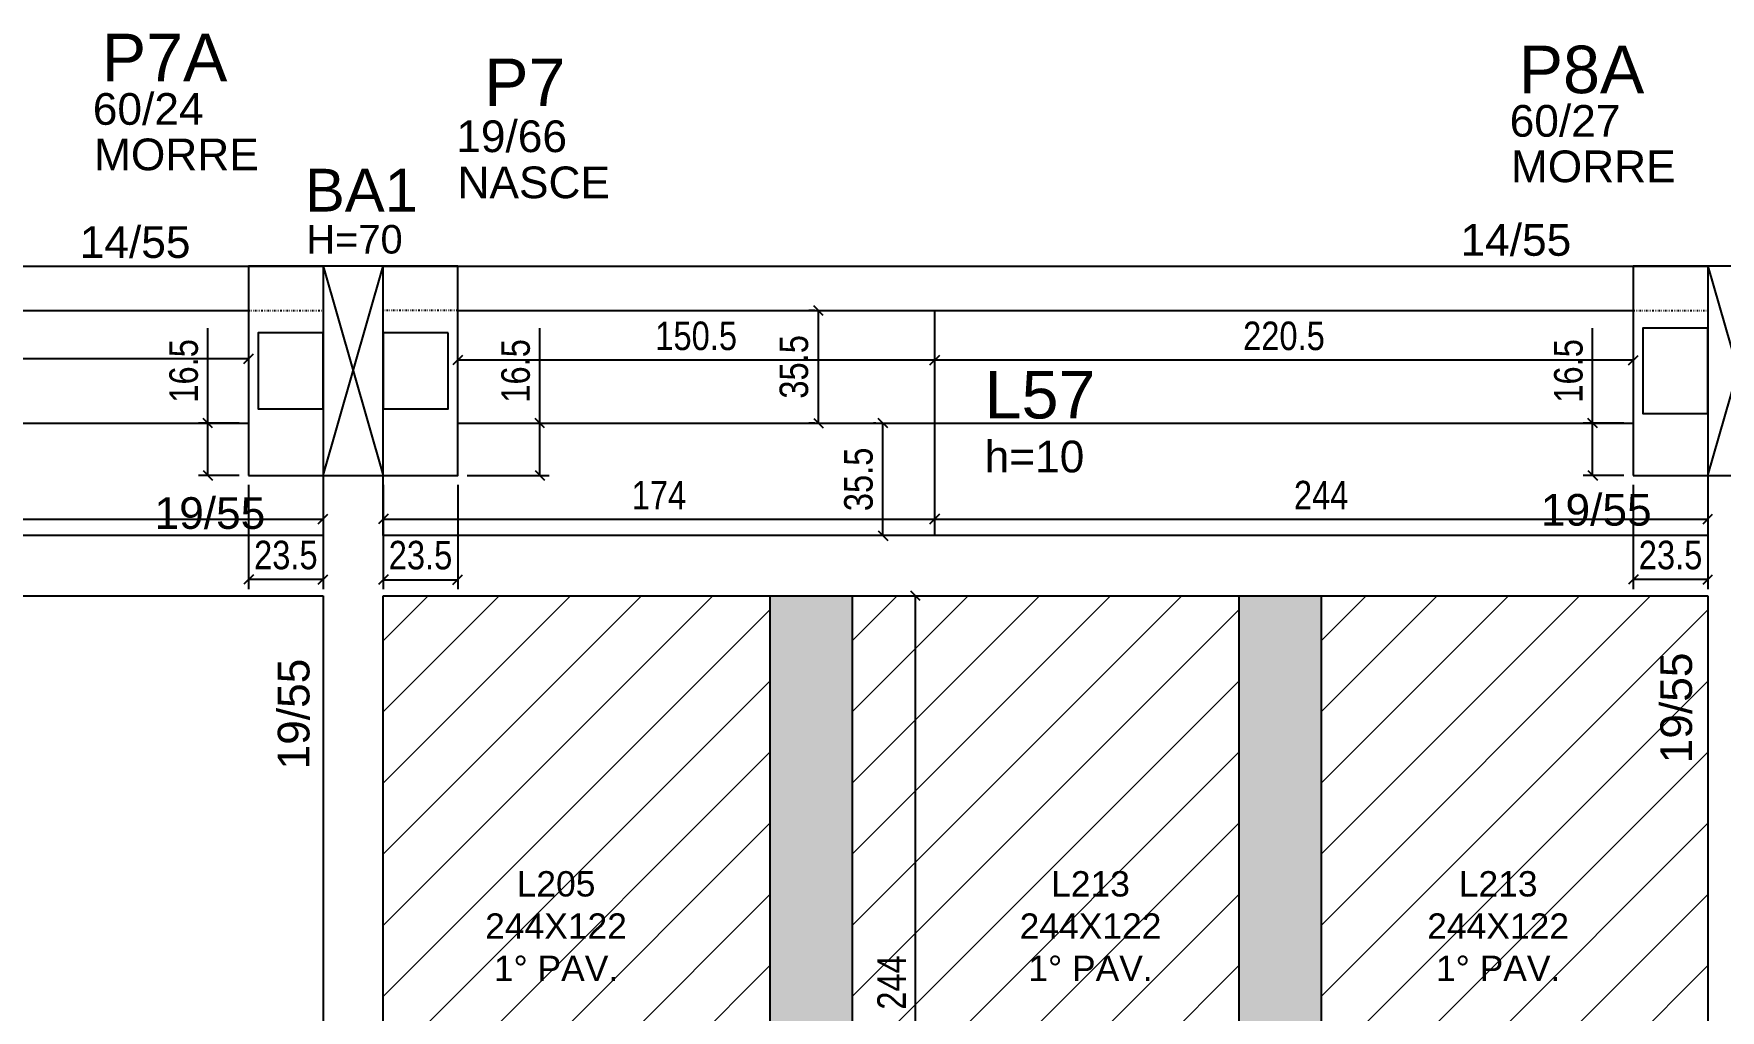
# Model space of a CAD drawing. Header units: millimetres. Extents: x 3753 to 7374, y 1906 to 3298.
# Drawn here: x 6339 to 6871, y 2989 to 3298 of the extents above; entities that cross this region are included whole.
import ezdxf

# ---------------------------------------------------------------- set-up
doc = ezdxf.new("R2010")
doc.units = ezdxf.units.MM
doc.linetypes.add('ESTILO_TQS_0004', pattern=[2, 0.5, -0.4, 0.1, -0.4, 0.1, -0.5])
for name, color, linetype in [('1', 1, 'Continuous'), ('3', 3, 'Continuous'), ('4', 4, 'Continuous'), ('7', 7, 'Continuous'), ('AUX00', 7, 'Continuous'), ('Painéis', 200, 'Continuous')]:
    doc.layers.add(name, color=color, linetype=linetype)
doc.layers.add('Hachura', color=251, linetype='Continuous', lineweight=9)
doc.layers.add('REAPROVEITAMENTO', color=251, linetype='Continuous', lineweight=9)
doc.styles.add('COTA TECNICA-50', font='techl___.ttf', dxfattribs={"height": 9})
doc.styles.get("Standard").update_dxf_attribs({"font": 'arial.ttf'})
doc.dimstyles.new('COTA PAINEL-50', dxfattribs={"dimtxt": 9, "dimasz": 3, "dimexe": 3, "dimexo": 3, "dimgap": 3, "dimtad": 1, "dimdec": 1, "dimzin": 12, "dimdsep": 46, "dimtxsty": 'COTA TECNICA-50', "dimblk1": 'OBLIQUE', "dimblk2": 'OBLIQUE', "dimsah": 1, "dimcen": 0.9, "dimclrd": 4, "dimclre": 4, "dimclrt": 240, "dimadec": 1, "dimazin": 3, "dimtfac": 1, "dimtdec": 1, "dimtmove": 0, "dimatfit": 3, "dimfxl": 1, "dimtolj": 1, "dimtzin": 12, "dimarcsym": 0})

# ---------------------------------------------------------------- blocks, each defined once
blk = doc.blocks.new('_Oblique')
at = {"color": 0, "linetype": 'ByBlock', "lineweight": -2}
blk.add_line((-0.5, -0.5), (0.5, 0.5), dxfattribs=at)
blk = doc.blocks.new('*D15')
at = {"layer": 'Defpoints', "color": 0, "transparency": 16777216}
for p in [(6617.14, 3120.17), (6617.14, 3120.17), (6617.14, 2876.17)]:
    blk.add_point(p, dxfattribs=at)
at = {"layer": 'Painéis', "color": 4, "lineweight": -2, "transparency": 16777216}
blk.add_line((6617.14, 2876.17), (6617.14, 3120.17), dxfattribs=at)
at = {"layer": 'Painéis', "color": 4, "lineweight": -2, "transparency": 16777216, "xscale": 3, "yscale": 3, "zscale": 3}
for p, rotation in [((6617.14, 3120.17), 90), ((6617.14, 2876.17), 270)]:
    blk.add_blockref('_Oblique', p, dxfattribs=dict(at, rotation=rotation))
at = {"layer": 'Painéis', "color": 240, "transparency": 16777216, "insert": (6609.58, 2998.17), "char_height": 9, "attachment_point": 5, "rotation": 90, "style": 'COTA TECNICA-50'}
blk.add_mtext('\\A1;244', dxfattribs=at)
blk = doc.blocks.new('*D300')
at = {"layer": 'Defpoints', "color": 0, "transparency": 16777216}
for p in [(6472.66, 3174.67), (6498.57, 3174.67), (6472.66, 3158.17)]:
    blk.add_point(p, dxfattribs=at)
at = {"layer": 'Painéis', "color": 4, "lineweight": -2, "transparency": 16777216}
for p, q in [((6498.57, 3174.67), (6498.57, 3204.64)), ((6475.66, 3174.67), (6501.57, 3174.67)), ((6498.57, 3158.17), (6498.57, 3174.67)), ((6475.66, 3158.17), (6501.57, 3158.17))]:
    blk.add_line(p, q, dxfattribs=at)
at = {"layer": 'Painéis', "color": 4, "lineweight": -2, "transparency": 16777216, "xscale": 3, "yscale": 3, "zscale": 3}
for p, rotation in [((6498.57, 3174.67), 90), ((6498.57, 3158.17), 270)]:
    blk.add_blockref('_Oblique', p, dxfattribs=dict(at, rotation=rotation))
at = {"layer": 'Painéis', "color": 240, "transparency": 16777216, "insert": (6490.97, 3191.15), "char_height": 9, "attachment_point": 5, "rotation": 90, "style": 'COTA TECNICA-50'}
blk.add_mtext('\\A1;16.5', dxfattribs=at)
blk = doc.blocks.new('*D301')
at = {"layer": 'Defpoints', "color": 0, "transparency": 16777216}
for p in [(6449.16, 3158.17), (6472.66, 3158.17), (6472.66, 3125.26)]:
    blk.add_point(p, dxfattribs=at)
at = {"layer": 'Painéis', "color": 4, "lineweight": -2, "transparency": 16777216}
for p, q in [((6449.16, 3155.17), (6449.16, 3122.26)), ((6472.66, 3155.17), (6472.66, 3122.26)), ((6449.16, 3125.26), (6472.66, 3125.26))]:
    blk.add_line(p, q, dxfattribs=at)
at = {"layer": 'Painéis', "color": 4, "lineweight": -2, "transparency": 16777216, "xscale": 3, "yscale": 3, "zscale": 3, "rotation": 180}
blk.add_blockref('_Oblique', (6449.16, 3125.26), dxfattribs=at)
at = {"layer": 'Painéis', "color": 4, "lineweight": -2, "transparency": 16777216, "xscale": 3, "yscale": 3, "zscale": 3}
blk.add_blockref('_Oblique', (6472.66, 3125.26), dxfattribs=at)
at = {"layer": 'Painéis', "color": 240, "transparency": 16777216, "insert": (6460.91, 3132.96), "char_height": 9, "attachment_point": 5, "style": 'COTA TECNICA-50'}
blk.add_mtext('\\A1;23.5', dxfattribs=at)
blk = doc.blocks.new('*D302')
at = {"layer": 'Defpoints', "color": 0, "transparency": 16777216}
for p in [(6830.82, 3174.67), (6843.66, 3174.67), (6843.66, 3158.17)]:
    blk.add_point(p, dxfattribs=at)
at = {"layer": 'Painéis', "color": 4, "lineweight": -2, "transparency": 16777216}
for p, q in [((6830.82, 3174.67), (6830.82, 3204.64)), ((6840.66, 3174.67), (6827.82, 3174.67)), ((6830.82, 3158.17), (6830.82, 3174.67)), ((6840.66, 3158.17), (6827.82, 3158.17))]:
    blk.add_line(p, q, dxfattribs=at)
at = {"layer": 'Painéis', "color": 4, "lineweight": -2, "transparency": 16777216, "xscale": 3, "yscale": 3, "zscale": 3}
for p, rotation in [((6830.82, 3174.67), 90), ((6830.82, 3158.17), 270)]:
    blk.add_blockref('_Oblique', p, dxfattribs=dict(at, rotation=rotation))
at = {"layer": 'Painéis', "color": 240, "transparency": 16777216, "insert": (6823.22, 3191.15), "char_height": 9, "attachment_point": 5, "rotation": 90, "style": 'COTA TECNICA-50'}
blk.add_mtext('\\A1;16.5', dxfattribs=at)
blk = doc.blocks.new('*D303')
at = {"layer": 'Defpoints', "color": 0, "transparency": 16777216}
for p in [(6843.66, 3158.17), (6867.16, 3158.17), (6843.66, 3125.31)]:
    blk.add_point(p, dxfattribs=at)
at = {"layer": 'Painéis', "color": 4, "lineweight": -2, "transparency": 16777216}
for p, q in [((6843.66, 3155.17), (6843.66, 3122.31)), ((6867.16, 3155.17), (6867.16, 3122.31)), ((6867.16, 3125.31), (6843.66, 3125.31))]:
    blk.add_line(p, q, dxfattribs=at)
at = {"layer": 'Painéis', "color": 4, "lineweight": -2, "transparency": 16777216, "xscale": 3, "yscale": 3, "zscale": 3, "rotation": 180}
blk.add_blockref('_Oblique', (6843.66, 3125.31), dxfattribs=at)
at = {"layer": 'Painéis', "color": 4, "lineweight": -2, "transparency": 16777216, "xscale": 3, "yscale": 3, "zscale": 3}
blk.add_blockref('_Oblique', (6867.16, 3125.31), dxfattribs=at)
at = {"layer": 'Painéis', "color": 240, "transparency": 16777216, "insert": (6855.41, 3133), "char_height": 9, "attachment_point": 5, "style": 'COTA TECNICA-50'}
blk.add_mtext('\\A1;23.5', dxfattribs=at)
blk = doc.blocks.new('*D304')
at = {"layer": 'Defpoints', "color": 0, "transparency": 16777216}
for p in [(6449.16, 3144.4), (6623.16, 3144.4), (6623.16, 3144.4)]:
    blk.add_point(p, dxfattribs=at)
at = {"layer": 'Painéis', "color": 4, "lineweight": -2, "transparency": 16777216}
blk.add_line((6449.16, 3144.4), (6623.16, 3144.4), dxfattribs=at)
at = {"layer": 'Painéis', "color": 4, "lineweight": -2, "transparency": 16777216, "xscale": 3, "yscale": 3, "zscale": 3, "rotation": 180}
blk.add_blockref('_Oblique', (6449.16, 3144.4), dxfattribs=at)
at = {"layer": 'Painéis', "color": 4, "lineweight": -2, "transparency": 16777216, "xscale": 3, "yscale": 3, "zscale": 3}
blk.add_blockref('_Oblique', (6623.16, 3144.4), dxfattribs=at)
at = {"layer": 'Painéis', "color": 240, "transparency": 16777216, "insert": (6536.16, 3151.96), "char_height": 9, "attachment_point": 5, "style": 'COTA TECNICA-50'}
blk.add_mtext('\\A1;174', dxfattribs=at)
blk = doc.blocks.new('*D112')
at = {"layer": 'Defpoints', "color": 0, "transparency": 16777216}
for p in [(6623.16, 3144.4), (6867.16, 3144.4), (6867.16, 3144.4)]:
    blk.add_point(p, dxfattribs=at)
at = {"layer": 'Painéis', "color": 4, "lineweight": -2, "transparency": 16777216}
blk.add_line((6623.16, 3144.4), (6867.16, 3144.4), dxfattribs=at)
at = {"layer": 'Painéis', "color": 4, "lineweight": -2, "transparency": 16777216, "xscale": 3, "yscale": 3, "zscale": 3, "rotation": 180}
blk.add_blockref('_Oblique', (6623.16, 3144.4), dxfattribs=at)
at = {"layer": 'Painéis', "color": 4, "lineweight": -2, "transparency": 16777216, "xscale": 3, "yscale": 3, "zscale": 3}
blk.add_blockref('_Oblique', (6867.16, 3144.4), dxfattribs=at)
at = {"layer": 'Painéis', "color": 240, "transparency": 16777216, "insert": (6745.16, 3151.96), "char_height": 9, "attachment_point": 5, "style": 'COTA TECNICA-50'}
blk.add_mtext('\\A1;244', dxfattribs=at)
blk = doc.blocks.new('*D113')
at = {"layer": 'Defpoints', "color": 0, "transparency": 16777216}
for p in [(6623.16, 3194.56), (6623.16, 3194.56), (6843.66, 3194.56)]:
    blk.add_point(p, dxfattribs=at)
at = {"layer": 'Painéis', "color": 4, "lineweight": -2, "transparency": 16777216}
blk.add_line((6843.66, 3194.56), (6623.16, 3194.56), dxfattribs=at)
at = {"layer": 'Painéis', "color": 4, "lineweight": -2, "transparency": 16777216, "xscale": 3, "yscale": 3, "zscale": 3, "rotation": 180}
blk.add_blockref('_Oblique', (6623.16, 3194.56), dxfattribs=at)
at = {"layer": 'Painéis', "color": 4, "lineweight": -2, "transparency": 16777216, "xscale": 3, "yscale": 3, "zscale": 3}
blk.add_blockref('_Oblique', (6843.66, 3194.56), dxfattribs=at)
at = {"layer": 'Painéis', "color": 240, "transparency": 16777216, "insert": (6733.41, 3202.15), "char_height": 9, "attachment_point": 5, "style": 'COTA TECNICA-50'}
blk.add_mtext('\\A1;220.5', dxfattribs=at)
blk = doc.blocks.new('*D114')
at = {"layer": 'Defpoints', "color": 0, "transparency": 16777216}
for p in [(6472.66, 3194.56), (6472.66, 3194.56), (6623.16, 3194.56)]:
    blk.add_point(p, dxfattribs=at)
at = {"layer": 'Painéis', "color": 4, "lineweight": -2, "transparency": 16777216}
blk.add_line((6623.16, 3194.56), (6472.66, 3194.56), dxfattribs=at)
at = {"layer": 'Painéis', "color": 4, "lineweight": -2, "transparency": 16777216, "xscale": 3, "yscale": 3, "zscale": 3, "rotation": 180}
blk.add_blockref('_Oblique', (6472.66, 3194.56), dxfattribs=at)
at = {"layer": 'Painéis', "color": 4, "lineweight": -2, "transparency": 16777216, "xscale": 3, "yscale": 3, "zscale": 3}
blk.add_blockref('_Oblique', (6623.16, 3194.56), dxfattribs=at)
at = {"layer": 'Painéis', "color": 240, "transparency": 16777216, "insert": (6547.91, 3202.15), "char_height": 9, "attachment_point": 5, "style": 'COTA TECNICA-50'}
blk.add_mtext('\\A1;150.5', dxfattribs=at)
blk = doc.blocks.new('*D255')
at = {"layer": 'Defpoints', "color": 0, "transparency": 16777216}
for p in [(6393.82, 3174.67), (6406.66, 3174.67), (6406.66, 3158.17)]:
    blk.add_point(p, dxfattribs=at)
at = {"layer": 'Painéis', "color": 4, "lineweight": -2, "transparency": 16777216}
for p, q in [((6393.82, 3174.67), (6393.82, 3204.64)), ((6403.66, 3174.67), (6390.82, 3174.67)), ((6393.82, 3158.17), (6393.82, 3174.67)), ((6403.66, 3158.17), (6390.82, 3158.17))]:
    blk.add_line(p, q, dxfattribs=at)
at = {"layer": 'Painéis', "color": 4, "lineweight": -2, "transparency": 16777216, "xscale": 3, "yscale": 3, "zscale": 3}
for p, rotation in [((6393.82, 3174.67), 90), ((6393.82, 3158.17), 270)]:
    blk.add_blockref('_Oblique', p, dxfattribs=dict(at, rotation=rotation))
at = {"layer": 'Painéis', "color": 240, "transparency": 16777216, "insert": (6386.22, 3191.15), "char_height": 9, "attachment_point": 5, "rotation": 90, "style": 'COTA TECNICA-50'}
blk.add_mtext('\\A1;16.5', dxfattribs=at)
blk = doc.blocks.new('*D26')
at = {"layer": 'Defpoints', "color": 0, "transparency": 16777216}
for p in [(6406.66, 3158.17), (6430.16, 3158.17), (6406.66, 3125.31)]:
    blk.add_point(p, dxfattribs=at)
at = {"layer": 'Painéis', "color": 4, "lineweight": -2, "transparency": 16777216}
for p, q in [((6406.66, 3155.17), (6406.66, 3122.31)), ((6430.16, 3155.17), (6430.16, 3122.31)), ((6430.16, 3125.31), (6406.66, 3125.31))]:
    blk.add_line(p, q, dxfattribs=at)
at = {"layer": 'Painéis', "color": 4, "lineweight": -2, "transparency": 16777216, "xscale": 3, "yscale": 3, "zscale": 3, "rotation": 180}
blk.add_blockref('_Oblique', (6406.66, 3125.31), dxfattribs=at)
at = {"layer": 'Painéis', "color": 4, "lineweight": -2, "transparency": 16777216, "xscale": 3, "yscale": 3, "zscale": 3}
blk.add_blockref('_Oblique', (6430.16, 3125.31), dxfattribs=at)
at = {"layer": 'Painéis', "color": 240, "transparency": 16777216, "insert": (6418.41, 3133), "char_height": 9, "attachment_point": 5, "style": 'COTA TECNICA-50'}
blk.add_mtext('\\A1;23.5', dxfattribs=at)
blk = doc.blocks.new('*D27')
at = {"layer": 'Defpoints', "color": 0, "transparency": 16777216}
for p in [(6186.16, 3144.4), (6430.16, 3144.4), (6430.16, 3144.4)]:
    blk.add_point(p, dxfattribs=at)
at = {"layer": 'Painéis', "color": 4, "lineweight": -2, "transparency": 16777216}
blk.add_line((6186.16, 3144.4), (6430.16, 3144.4), dxfattribs=at)
at = {"layer": 'Painéis', "color": 4, "lineweight": -2, "transparency": 16777216, "xscale": 3, "yscale": 3, "zscale": 3, "rotation": 180}
blk.add_blockref('_Oblique', (6186.16, 3144.4), dxfattribs=at)
at = {"layer": 'Painéis', "color": 4, "lineweight": -2, "transparency": 16777216, "xscale": 3, "yscale": 3, "zscale": 3}
blk.add_blockref('_Oblique', (6430.16, 3144.4), dxfattribs=at)
at = {"layer": 'Painéis', "color": 240, "transparency": 16777216, "insert": (6308.16, 3151.96), "char_height": 9, "attachment_point": 5, "style": 'COTA TECNICA-50'}
blk.add_mtext('\\A1;244', dxfattribs=at)
blk = doc.blocks.new('*D28')
at = {"layer": 'Defpoints', "color": 0, "transparency": 16777216}
for p in [(6186.16, 3195.01), (6186.16, 3195.01), (6406.66, 3195.01)]:
    blk.add_point(p, dxfattribs=at)
at = {"layer": 'Painéis', "color": 4, "lineweight": -2, "transparency": 16777216}
blk.add_line((6406.66, 3195.01), (6186.16, 3195.01), dxfattribs=at)
at = {"layer": 'Painéis', "color": 4, "lineweight": -2, "transparency": 16777216, "xscale": 3, "yscale": 3, "zscale": 3, "rotation": 180}
blk.add_blockref('_Oblique', (6186.16, 3195.01), dxfattribs=at)
at = {"layer": 'Painéis', "color": 4, "lineweight": -2, "transparency": 16777216, "xscale": 3, "yscale": 3, "zscale": 3}
blk.add_blockref('_Oblique', (6406.66, 3195.01), dxfattribs=at)
at = {"layer": 'Painéis', "color": 240, "transparency": 16777216, "insert": (6296.41, 3202.61), "char_height": 9, "attachment_point": 5, "style": 'COTA TECNICA-50'}
blk.add_mtext('\\A1;220.5', dxfattribs=at)
blk = doc.blocks.new('*D257')
at = {"layer": 'Defpoints', "color": 0, "transparency": 16777216}
for p in [(6606.87, 3174.67), (6607.63, 3174.67), (6607.63, 3139.17)]:
    blk.add_point(p, dxfattribs=at)
at = {"layer": 'Painéis', "color": 4, "lineweight": -2, "transparency": 16777216}
for p, q in [((6604.63, 3174.67), (6603.87, 3174.67)), ((6606.87, 3139.17), (6606.87, 3174.67)), ((6604.63, 3139.17), (6603.87, 3139.17))]:
    blk.add_line(p, q, dxfattribs=at)
at = {"layer": 'Painéis', "color": 4, "lineweight": -2, "transparency": 16777216, "xscale": 3, "yscale": 3, "zscale": 3}
for p, rotation in [((6606.87, 3174.67), 90), ((6606.87, 3139.17), 270)]:
    blk.add_blockref('_Oblique', p, dxfattribs=dict(at, rotation=rotation))
at = {"layer": 'Painéis', "color": 240, "transparency": 16777216, "insert": (6599.17, 3156.92), "char_height": 9, "attachment_point": 5, "rotation": 90, "style": 'COTA TECNICA-50'}
blk.add_mtext('\\A1;35.5', dxfattribs=at)
blk = doc.blocks.new('*D258')
at = {"layer": 'Defpoints', "color": 0, "transparency": 16777216}
for p in [(6586.5, 3210.17), (6588.38, 3210.17), (6588.38, 3174.67)]:
    blk.add_point(p, dxfattribs=at)
at = {"layer": 'Painéis', "color": 4, "lineweight": -2, "transparency": 16777216}
for p, q in [((6585.38, 3210.17), (6583.5, 3210.17)), ((6586.5, 3174.67), (6586.5, 3210.17)), ((6585.38, 3174.67), (6583.5, 3174.67))]:
    blk.add_line(p, q, dxfattribs=at)
at = {"layer": 'Painéis', "color": 4, "lineweight": -2, "transparency": 16777216, "xscale": 3, "yscale": 3, "zscale": 3}
for p, rotation in [((6586.5, 3210.17), 90), ((6586.5, 3174.67), 270)]:
    blk.add_blockref('_Oblique', p, dxfattribs=dict(at, rotation=rotation))
at = {"layer": 'Painéis', "color": 240, "transparency": 16777216, "insert": (6578.8, 3192.42), "char_height": 9, "attachment_point": 5, "rotation": 90, "style": 'COTA TECNICA-50'}
blk.add_mtext('\\A1;35.5', dxfattribs=at)

msp = doc.modelspace()

# ---------------------------------------------------------------- hatches: boundary and pattern name
at = {"layer": 'Hachura', "linetype": 'ByBlock'}
h = msp.add_hatch(color=256, dxfattribs=at)
h.dxf.hatch_style = 1
h.paths.add_polyline_path([(6571.16, 2697.17), (6597.16, 2697.17), (6597.16, 3120.17), (6571.16, 3120.17)])
h = msp.add_hatch(color=256, dxfattribs=at)
h.dxf.hatch_style = 1
h.paths.add_polyline_path([(6719.16, 2697.17), (6745.16, 2697.17), (6745.16, 3120.17), (6719.16, 3120.17)])
at = {"layer": 'REAPROVEITAMENTO', "linetype": 'ByBlock'}
h = msp.add_hatch(dxfattribs=at)
h.set_pattern_fill('ANSI31', color=256, scale=5, style=2)
h.set_pattern_definition([(45, (174.648, 895.047), (-11.22532, 11.22532), [])])
h.paths.add_polyline_path([(6449.16, 2896.17), (6451.66, 2896.17), (6451.66, 2796.17), (6449.16, 2796.17), (6449.16, 2697.17), (6571.16, 2697.17), (6571.16, 3120.17), (6449.16, 3120.17)])
h = msp.add_hatch(dxfattribs=at)
h.set_pattern_fill('ANSI31', color=256, scale=5, style=2)
h.set_pattern_definition([(45, (322.648, 895.047), (-11.22532, 11.22532), [])])
h.paths.add_polyline_path([(6597.16, 2697.17), (6719.16, 2697.17), (6719.16, 3120.17), (6597.16, 3120.17)])
h = msp.add_hatch(dxfattribs=at)
h.set_pattern_fill('ANSI31', color=256, scale=5, style=2)
h.set_pattern_definition([(45, (470.648, 895.047), (-11.22532, 11.22532), [])])
h.paths.add_polyline_path([(6745.16, 2697.17), (6816.66, 2697.17), (6816.66, 2702.67), (6867.16, 2702.67), (6867.16, 3120.17), (6745.16, 3120.17)])

# ---------------------------------------------------------------- linework, layer by layer
at = {"layer": '1', "linetype": 'Continuous'}
for p, q in [((6430.16, 3158.17), (6449.16, 3224.17)), ((6430.16, 3224.17), (6449.16, 3158.17)), ((6867.16, 3158.17), (6886.16, 3224.17)), ((6867.16, 3224.17), (6886.16, 3158.17))]:
    msp.add_line(p, q, dxfattribs=at)
at = {"layer": '3', "linetype": 'Continuous'}
for p, q in [((6012.16, 3224.17), (6430.16, 3224.17)), ((6449.16, 3224.17), (6867.16, 3224.17)), ((6035.66, 3210.17), (6406.66, 3210.17)), ((6472.66, 3210.17), (6843.66, 3210.17))]:
    msp.add_line(p, q, dxfattribs=at)
at = {"layer": '3', "linetype": 'ESTILO_TQS_0004'}
for p, q in [((6406.66, 3210.17), (6430.16, 3210.17)), ((6472.66, 3210.17), (6449.16, 3210.17)), ((6843.66, 3210.17), (6867.16, 3210.17))]:
    msp.add_line(p, q, dxfattribs=at)
at = {"layer": '3', "linetype": 'Continuous'}
for points in [[(6406.66, 3158.17), (6472.66, 3158.17), (6472.66, 3224.17), (6406.66, 3224.17), (6406.66, 3158.17)], [(6843.66, 3158.17), (6909.66, 3158.17), (6909.66, 3224.17), (6843.66, 3224.17), (6843.66, 3158.17)], [(6430.16, 3158.17), (6430.16, 3139.17)], [(6449.16, 3139.17), (6449.16, 3158.17)], [(6867.16, 3158.17), (6867.16, 3139.17)], [(6430.16, 3139.17), (6012.16, 3139.17)], [(6867.16, 3139.17), (6449.16, 3139.17)], [(6012.16, 3120.17), (6430.16, 3120.17)], [(6430.16, 3120.17), (6430.16, 2896.17)], [(6449.16, 3120.17), (6867.16, 3120.17)], [(6449.16, 2896.17), (6449.16, 3120.17)], [(6867.16, 3120.17), (6867.16, 2702.67)]]:
    msp.add_lwpolyline(points, dxfattribs=at)
at = {"layer": '7', "linetype": 'Continuous'}
for points in [[(6430.16, 3158.17), (6449.16, 3158.17), (6449.16, 3224.17), (6430.16, 3224.17), (6430.16, 3158.17)], [(6867.16, 3158.17), (6886.16, 3158.17), (6886.16, 3224.17), (6867.16, 3224.17), (6867.16, 3158.17)], [(6867.16, 3204.67), (6846.66, 3204.67), (6846.66, 3177.67), (6867.16, 3177.67), (6867.16, 3204.67)], [(6430.16, 3203.17), (6409.66, 3203.17), (6409.66, 3179.17), (6430.16, 3179.17), (6430.16, 3203.17)], [(6469.66, 3203.17), (6449.16, 3203.17), (6449.16, 3179.17), (6469.66, 3179.17), (6469.66, 3203.17)]]:
    msp.add_lwpolyline(points, dxfattribs=at)
at = {"layer": 'Painéis'}
for p, q in [((6623.16, 3210.17), (6623.16, 3139.17)), ((6035.66, 3174.67), (6406.66, 3174.67)), ((6472.66, 3174.67), (6843.66, 3174.67)), ((6571.16, 3120.17), (6571.16, 2697.17)), ((6597.16, 3120.17), (6597.16, 2697.17)), ((6719.16, 3120.17), (6719.16, 2697.17)), ((6745.16, 3120.17), (6745.16, 2697.17))]:
    msp.add_line(p, q, dxfattribs=at)

# ---------------------------------------------------------------- texts
at = {"layer": '3', "linetype": 'Continuous'}
for s, height, p in [('60/24', 10, (6357.49, 3268.81)), ('60/27', 10, (6804.65, 3265.05)), ('19/66', 10, (6472.2, 3260.19)), ('MORRE', 10, (6357.88, 3254.46)), ('MORRE', 10, (6805.04, 3250.7)), ('NASCE', 10, (6472.59, 3245.64)), ('14/55', 10, (6353.37, 3226.8)), ('H=70', 9, (6424.88, 3228.18)), ('14/55', 10, (6789.13, 3227.48)), ('h=10', 10, (6638.95, 3159.14)), ('19/55', 10, (6376.98, 3141.3)), ('19/55', 10, (6814.49, 3142.32))]:
    msp.add_text(s, height=height, dxfattribs=at).set_placement(p)
for p in [(6425.87, 3065.39), (6862.2, 3067.33)]:
    msp.add_text('19/55', height=10, rotation=90, dxfattribs=at).set_placement(p)
at = {"layer": '4', "linetype": 'Continuous'}
for s, height, p in [('P7A', 15, (6360.35, 3282.54)), ('P7', 15, (6481.02, 3274.72)), ('P8A', 15, (6807.51, 3278.78)), ('BA1', 13.5, (6424.45, 3241.43)), ('L57', 15, (6638.95, 3176.14))]:
    msp.add_text(s, height=height, dxfattribs=at).set_placement(p)
at = {"layer": 'AUX00', "char_height": 8, "attachment_point": 1}
for s, insert in [('\\pxqc;L205 ^J244X122^J1° PAV.', (6436.22, 3033.3)), ('\\pxqc;L213 ^J244X122^J1° PAV.', (6604.9, 3033.3)), ('\\pxqc;L213 ^J244X122^J1° PAV.', (6733.54, 3033.3))]:
    msp.add_mtext_dynamic_manual_height_columns(s, width=134.932, gutter_width=12.5, heights=[51.58], dxfattribs=dict(at, insert=insert))

# ---------------------------------------------------------------- dimensions: what is measured, and where the dimension line sits
at = {"layer": 'Painéis'}
for base, p1, p2, picture, middle in [((6586.5, 3210.17), (6588.38, 3174.67), (6588.38, 3210.17), '*D258', (6578.8, 3192.42)), ((6393.82, 3174.67), (6406.66, 3158.17), (6406.66, 3174.67), '*D255', (6386.22, 3191.15)), ((6498.57, 3174.67), (6472.66, 3158.17), (6472.66, 3174.67), '*D300', (6490.97, 3191.15)), ((6830.82, 3174.67), (6843.66, 3158.17), (6843.66, 3174.67), '*D302', (6823.22, 3191.15)), ((6606.87, 3174.67), (6607.63, 3139.17), (6607.63, 3174.67), '*D257', (6599.17, 3156.92)), ((6617.14, 3120.17), (6617.14, 2876.17), (6617.14, 3120.17), '*D15', (6609.58, 2998.17))]:
    dim = msp.add_linear_dim(base=base, p1=p1, p2=p2, angle=90, dimstyle='COTA PAINEL-50', dxfattribs=at)
    dim.commit()
    dim.dimension.update_dxf_attribs({"geometry": picture, "text_midpoint": middle})
for base, p1, p2, picture, middle in [((6186.16, 3195.01), (6406.66, 3195.01), (6186.16, 3195.01), '*D28', (6296.41, 3202.61)), ((6472.66, 3194.56), (6623.16, 3194.56), (6472.66, 3194.56), '*D114', (6547.91, 3202.15)), ((6623.16, 3194.56), (6843.66, 3194.56), (6623.16, 3194.56), '*D113', (6733.41, 3202.15)), ((6430.16, 3144.4), (6186.16, 3144.4), (6430.16, 3144.4), '*D27', (6308.16, 3151.96)), ((6623.16, 3144.4), (6449.16, 3144.4), (6623.16, 3144.4), '*D304', (6536.16, 3151.96)), ((6867.16, 3144.4), (6623.16, 3144.4), (6867.16, 3144.4), '*D112', (6745.16, 3151.96))]:
    dim = msp.add_linear_dim(base=base, p1=p1, p2=p2, dimstyle='COTA PAINEL-50', dxfattribs=at)
    dim.commit()
    dim.dimension.update_dxf_attribs({"geometry": picture, "text_midpoint": middle})
for base, p1, p2, picture, middle in [((6406.66, 3125.31), (6430.16, 3158.17), (6406.66, 3158.17), '*D26', (6418.41, 3125.31)), ((6472.66, 3125.26), (6449.16, 3158.17), (6472.66, 3158.17), '*D301', (6460.91, 3125.26)), ((6843.66, 3125.31), (6867.16, 3158.17), (6843.66, 3158.17), '*D303', (6855.41, 3125.31))]:
    dim = msp.add_linear_dim(base=base, p1=p1, p2=p2, dimstyle='COTA PAINEL-50', dxfattribs=at)
    dim.commit()
    dim.dimension.update_dxf_attribs({"geometry": picture, "text_midpoint": middle, "dimtype": 160})

doc.saveas('drawing.dxf')
